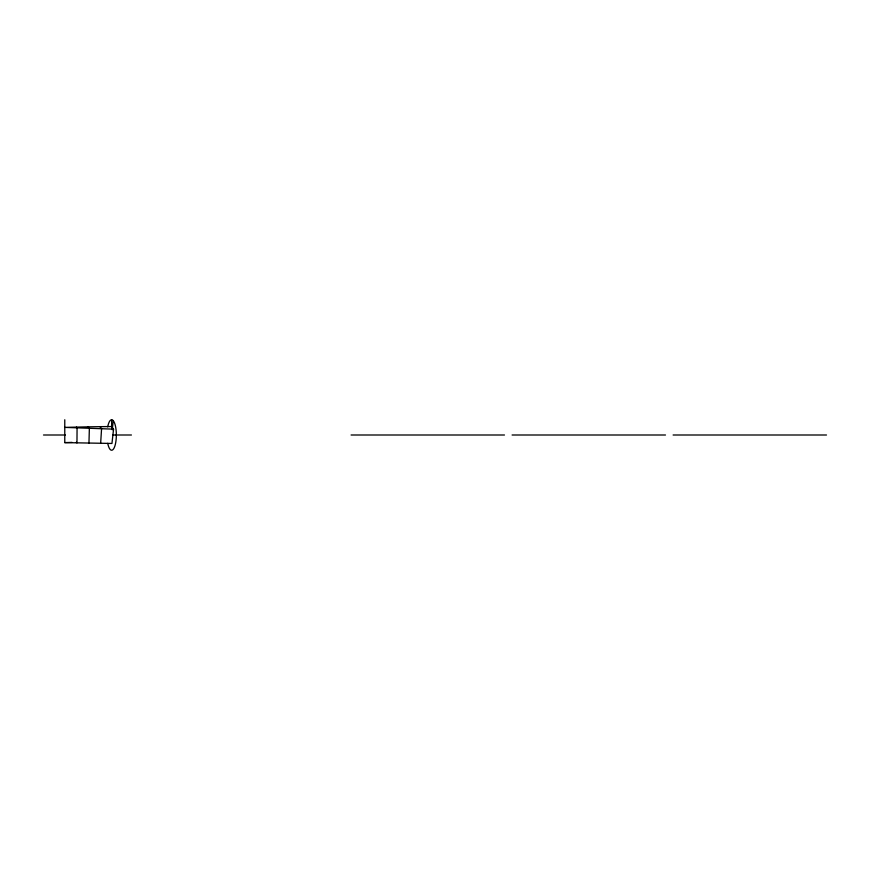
<?xml version="1.0" encoding="UTF-8"?>
<svg xmlns="http://www.w3.org/2000/svg" width="870" height="870" viewBox="0 0 870 870"><rect width="100%" height="100%" fill="white"/><g stroke="black" fill="none" stroke-linecap="round" stroke-linejoin="round"><path stroke-width="1.3" d="M88.957 443.156L89.371 428.16L88.196 426.844L64.772 427.387L113.557 429.149L111.958 443.461L64.772 442.612L64.772 419.764M100.648 443.341L101.572 428.627L99.854 426.659L88.196 426.844M112.241 429.791L113.263 420.688A15.236 4.687 90 0 0 107.695 426.865M72.047 442.395L64.772 442.612M99.854 426.659L111.36 426.539L113.557 429.149M43.5 435L65.37 435M112.817 435L131.435 435M351.078 435L504.48 435M512.093 435L665.485 435M673.108 435L826.5 435M76.473 427.083L77.071 427.746L76.962 442.917L76.364 442.254M111.654 419.764L111.654 428.649M113.263 420.688A15.236 4.687 -90 0 1 115.329 444.461A15.236 4.687 -90 0 1 107.728 443.341"/></g></svg>
